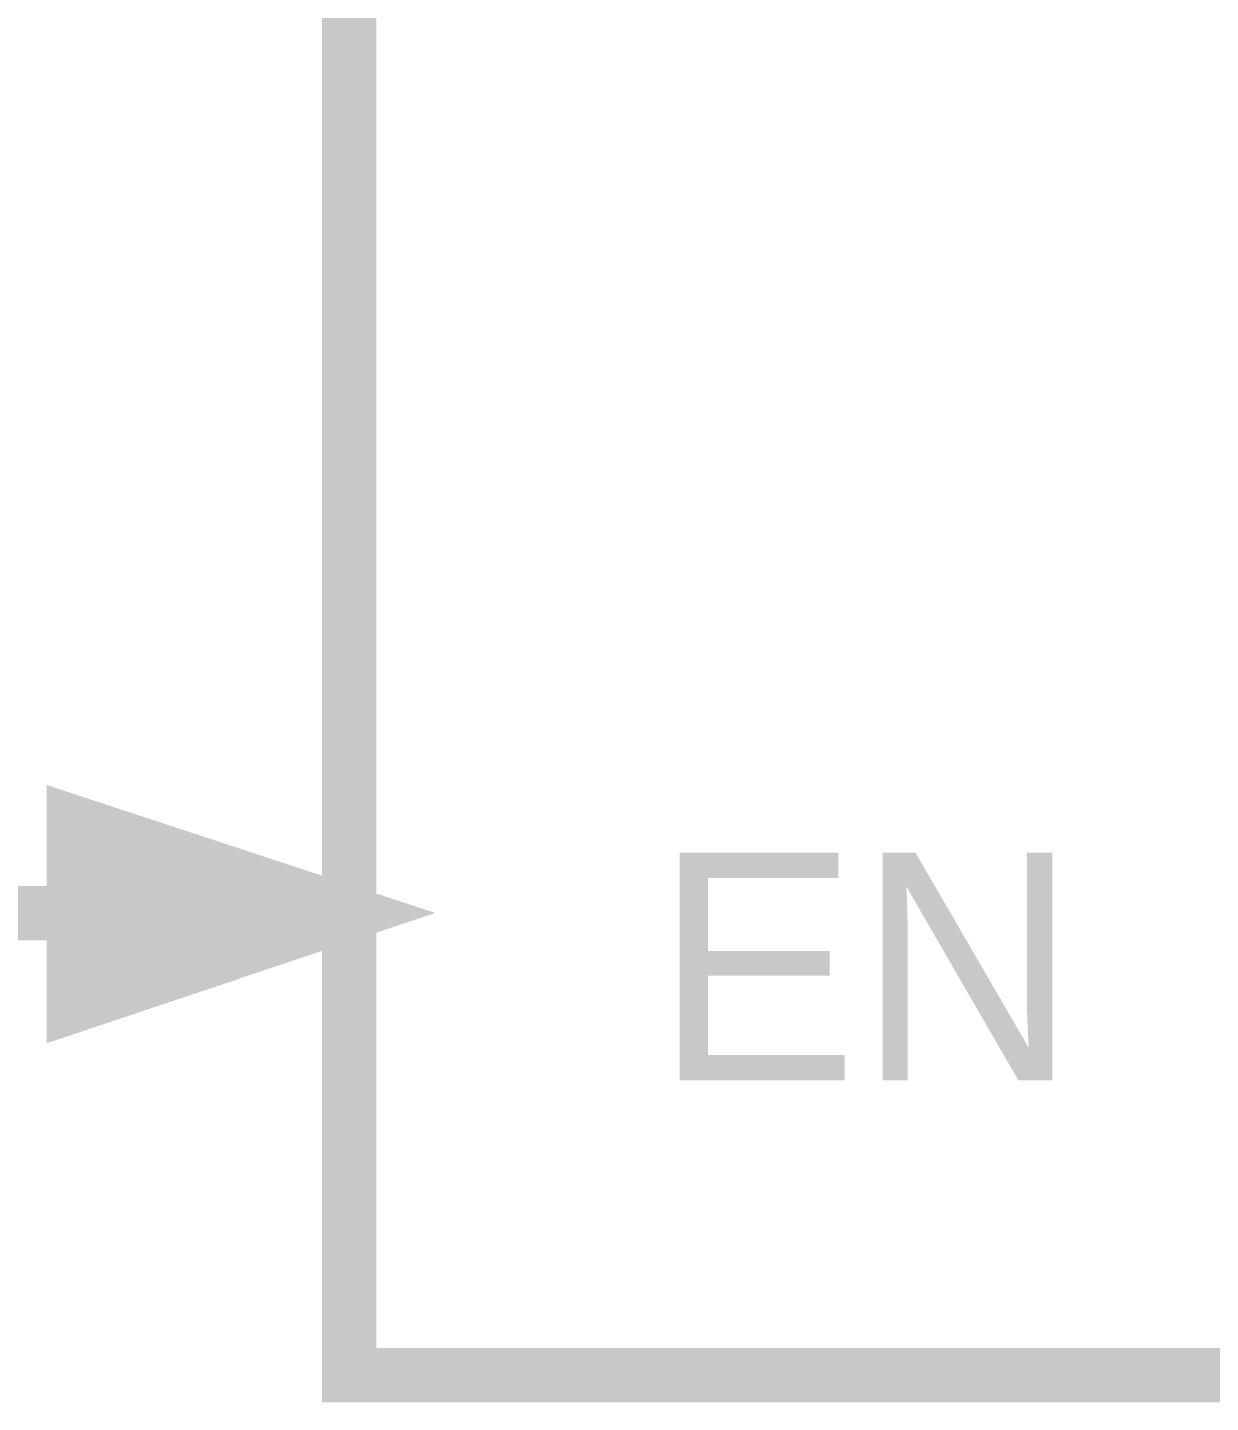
# Model space of a CAD drawing. Header units: inches. Extents: x 0 to 16.9, y 0 to 11.7.
# Drawn here: x 3.3203 to 3.5771, y 9.7276 to 10.0261 of the extents above; entities that cross this region are included whole.
import ezdxf

# ---------------------------------------------------------------- set-up
doc = ezdxf.new("R2010")
doc.units = ezdxf.units.IN
doc.header["$MEASUREMENT"] = 0
doc.layers.add('Sheet', color=255, linetype='Continuous')

msp = doc.modelspace()

# ---------------------------------------------------------------- linework, layer by layer
at = {"layer": 'Sheet'}
for points in [[(3.3901, 10.33355, 0.0118, 0.0118, 0), (4.19018, 10.33355, 0.0118, 0.0118, 0), (4.19018, 9.73355, 0.0118, 0.0118, 0), (3.3901, 9.73355, 0.0118, 0.0118, 0), (3.3901, 10.33355, 0.0118, 0.0118, 0)], [(3.3901, 10.33355, 0.0039, 0.0039, 0), (3.3901, 9.73355, 0.0039, 0.0039, 0), (4.19018, 9.73355, 0.0039, 0.0039, 0), (4.19018, 10.33355, 0.0039, 0.0039, 0), (3.3901, 10.33355, 0.0039, 0.0039, 0), (3.3901, 10.33355, 0.0039, 0.0039, 0)], [(3.33031, 9.85355, 0.0118, 0.0118, 0), (3.3901, 9.83387, 0.0118, 0.0118, 0), (3.33031, 9.81381, 0.0118, 0.0118, 0), (3.33031, 9.85355, 0.0118, 0.0118, 0)], [(3.33031, 9.85355, 0.0039, 0.0039, 0), (3.3901, 9.83387, 0.0039, 0.0039, 0), (3.33031, 9.81381, 0.0039, 0.0039, 0), (3.33031, 9.85355, 0.0039, 0.0039, 0)]]:
    msp.add_lwpolyline(points, format="xyseb", close=True, dxfattribs=at)
msp.add_lwpolyline([(3.3901, 9.83387, 0.0118, 0.0118, 0), (3.19028, 9.83387, 0.0118, 0.0118, 0)], format="xyseb", dxfattribs=at)
msp.add_solid([(3.32703, 9.81115), (3.39515, 9.83386), (3.32703, 9.85657)], dxfattribs=at)

# ---------------------------------------------------------------- texts
msp.add_text('EN', height=0.049389, dxfattribs=at).set_placement((3.45645, 9.7976))

doc.saveas('drawing.dxf')
